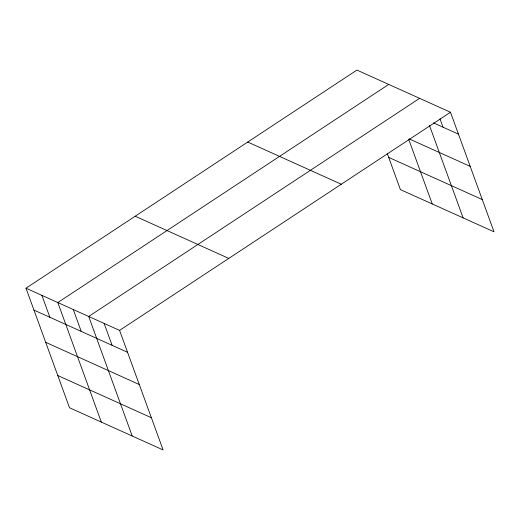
<?xml version="1.0" encoding="UTF-8"?>
<svg xmlns="http://www.w3.org/2000/svg" width="520" height="520" viewBox="0 0 520 520"><rect width="100%" height="100%" fill="white"/><g stroke="black" fill="none" stroke-linecap="round" stroke-linejoin="round"><path stroke-width="0.78" d="M26 288.204L119.581 330.389L163.091 449.93L69.511 407.745L26 288.204L356.909 70.07L450.489 112.255L494 231.797L400.419 189.612L387.322 153.615M388.726 84.409L57.818 302.549L101.328 422.091M419.607 98.332L88.699 316.466L132.21 436.013M119.581 330.389L450.489 112.255M433.459 122.883L458.458 134.154M409.162 138.866L470.191 166.374M388.694 157.385L482.274 199.576M247.708 142.051L341.289 184.243M135.2 216.216L228.781 258.408M33.969 310.102L127.549 352.287M45.702 342.322L139.276 384.514M57.779 375.525L151.359 417.709M439.998 118.885L443.021 127.192M429.488 125.476L463.119 217.874M408.7 139.288L432.237 203.951M104.137 323.427L112.112 345.325M73.255 309.504L81.231 331.403M41.906 295.373L49.881 317.272"/></g></svg>
